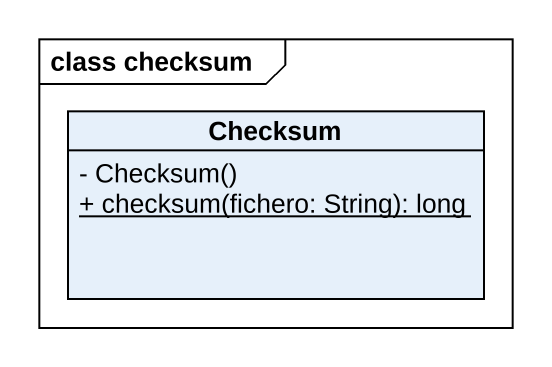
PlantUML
@startuml
mainframe class checksum
hide circle
hide empty members
skinparam classAttributeIconSize 0
class Checksum {
  - Checksum()
  {static} + checksum(fichero: String): long
}
@enduml
